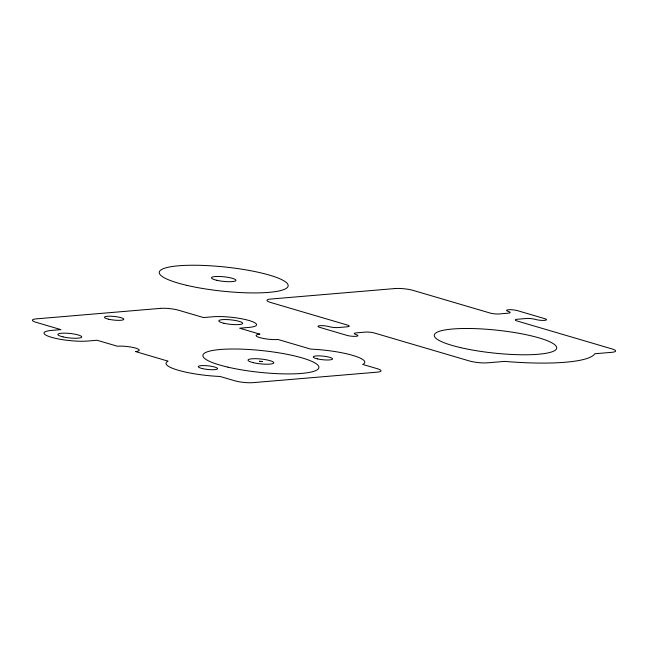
<?xml version="1.0" encoding="UTF-8"?>
<svg xmlns="http://www.w3.org/2000/svg" width="648" height="648" viewBox="0 0 648 648"><rect width="100%" height="100%" fill="white"/><g stroke="black" fill="none" stroke-linecap="round" stroke-linejoin="round"><path stroke-width="0.97" d="M259.451 361.292L262.351 361.608L259.484 361.252M160.437 308.375L36.256 318.873A12.96 2.43 6 0 0 36.086 322.307L60.92 329.621L51.719 330.399A25.92 4.86 6 0 0 51.386 337.268A25.92 4.86 6 0 0 87.845 341.026L97.046 340.249L117.361 346.226A12.96 2.43 6 0 1 135.594 348.106A12.96 2.43 6 0 1 135.424 351.54L168.091 361.155A42.12 7.889 6 0 0 178.03 370.178A42.12 7.889 6 0 0 220.158 376.48L234.762 380.773A12.96 2.43 6 0 0 252.995 382.652L377.177 372.155A12.96 2.43 6 0 0 377.347 368.72L362.742 364.427A42.12 7.889 6 0 0 352.804 355.404A42.12 7.889 6 0 0 310.667 349.102L278.008 339.487A12.96 2.43 6 0 1 259.775 337.608A12.96 2.43 6 0 1 259.945 334.174L239.622 328.196L248.824 327.418A25.92 4.86 6 0 0 249.164 320.541A25.92 4.86 6 0 0 212.698 316.783L203.504 317.561L178.67 310.254A12.96 2.43 6 0 0 160.437 308.375M395.005 288.546L270.824 299.044A12.96 2.43 6 0 0 270.653 302.478L347.417 325.069A6.48 1.215 6 0 1 347.336 326.786L338.135 327.564A6.48 1.215 6 0 1 329.022 326.624A6.48 1.215 6 0 0 319.901 325.685A6.48 1.215 6 0 0 319.82 327.402L346.915 335.372A6.48 1.215 6 0 0 356.027 336.312A6.48 1.215 6 0 0 356.108 334.595A6.48 1.215 6 0 1 356.198 332.878L365.391 332.1A6.48 1.215 6 0 1 374.512 333.04L469.33 360.944A12.96 2.43 6 0 0 487.563 362.823L504.533 361.39A100.432 18.816 6 0 0 594.775 353.759L611.744 352.326A12.96 2.43 6 0 0 611.915 348.891L517.088 320.987A6.48 1.215 6 0 1 517.177 319.27L526.37 318.492A6.48 1.215 6 0 1 535.491 319.432A6.48 1.215 6 0 0 544.604 320.371A6.48 1.215 6 0 0 544.685 318.654L517.598 310.684A6.48 1.215 6 0 0 508.478 309.736A6.48 1.215 6 0 0 508.397 311.461A6.48 1.215 6 0 1 508.315 313.178L499.114 313.956A6.48 1.215 6 0 1 490.001 313.016L413.238 290.426A12.96 2.43 6 0 0 395.005 288.546M187.086 285.412A64.8 12.142 6 0 0 287.955 286.578A64.8 12.142 6 0 0 196.077 265.251A64.8 12.142 6 0 0 187.086 285.412M216.748 280.284A12.312 2.309 6 0 0 235.913 280.503A12.312 2.309 6 0 0 218.457 276.453A12.312 2.309 6 0 0 216.748 280.284M63.01 336.879A11.988 2.244 6 0 0 81.672 337.098A11.988 2.244 6 0 0 64.67 333.153A11.988 2.244 6 0 0 63.01 336.879M223.989 323.271A11.988 2.244 6 0 0 242.652 323.49A11.988 2.244 6 0 0 225.65 319.545A11.988 2.244 6 0 0 223.989 323.271M202.427 368.599A9.72 1.823 6 0 0 217.558 368.777A9.72 1.823 6 0 0 203.78 365.577A9.72 1.823 6 0 0 202.427 368.599M317.415 358.879A9.72 1.823 6 0 0 332.546 359.049A9.72 1.823 6 0 0 318.767 355.857A9.72 1.823 6 0 0 317.415 358.879M108.662 319.229A9.72 1.823 6 0 0 123.784 319.399A9.72 1.823 6 0 0 110.006 316.2A9.72 1.823 6 0 0 108.662 319.229M227.942 367.157A58.32 10.927 6 0 0 318.719 368.21A58.32 10.927 6 0 0 236.034 349.013A58.32 10.927 6 0 0 227.942 367.157M253.579 362.726A12.96 2.43 6 0 0 273.748 362.961A12.96 2.43 6 0 0 255.377 358.692A12.96 2.43 6 0 0 253.579 362.726M460.679 347.644A61.56 11.534 6 0 0 556.502 348.754A61.56 11.534 6 0 0 469.225 328.496A61.56 11.534 6 0 0 460.679 347.644"/></g></svg>
